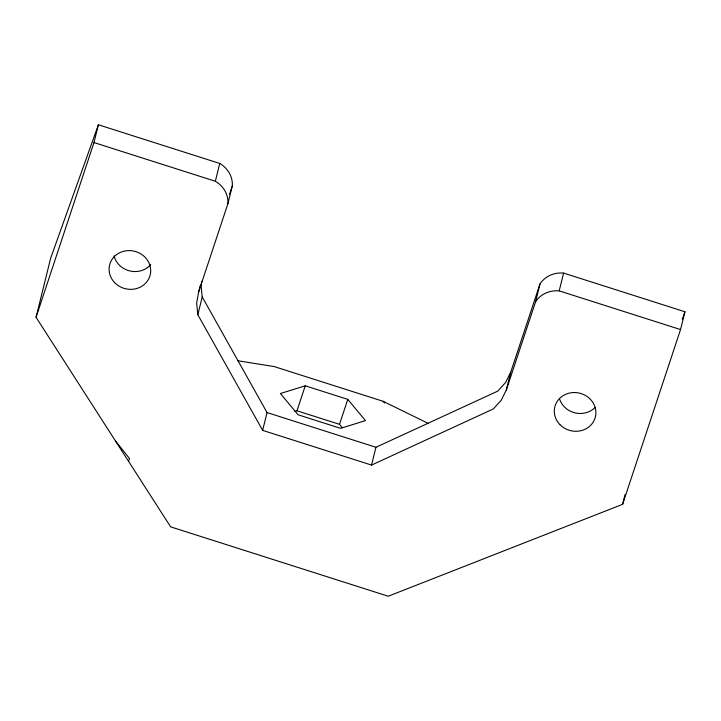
<?xml version="1.0" encoding="UTF-8"?>
<svg xmlns="http://www.w3.org/2000/svg" width="721" height="721" viewBox="0 0 721 721"><rect width="100%" height="100%" fill="white"/><g stroke="black" fill="none" stroke-linecap="round" stroke-linejoin="round"><path stroke-width="1.08" d="M198.663 291.897L196.626 303.208L197.824 314.735L262.651 430.365L371.531 465.081L493.308 408.942L501.194 400.308L506.322 389.989L535.577 301.757L539.984 283.957A25.65 23.667 13.9 0 1 563.597 273.088L684.95 311.769L680.543 329.569L622.611 504.312L388.249 596.231L170.634 526.853L36.05 317.303L50.695 258.109L98.389 124.769L219.743 163.451A25.65 23.667 13.9 0 1 232.315 185.874L227.917 203.664L198.663 291.897L200.213 285.615M201.772 281.298L201.024 285.408L202.222 296.935L197.824 314.735M36.05 317.303L93.982 142.56L98.389 124.769M227.917 203.664A25.65 23.667 13.9 0 0 215.336 181.25L219.743 163.451M262.651 430.365L267.049 412.565L202.222 296.935M371.531 465.081L375.938 447.281L497.715 391.142L505.592 382.518L510.729 372.189L539.984 283.957M506.322 389.989L510.729 372.189M535.577 301.757A25.65 23.667 13.9 0 1 559.199 290.878L563.597 273.088M622.611 504.312L625.008 494.624M128.554 461.332L129.492 458.52L115.387 440.828M229.503 194.373L232.315 185.874M294.907 411.421L296.98 410.781L305.253 385.807L347.783 399.371L365.466 420.631L340.618 428.346L298.088 414.782L280.406 393.513L305.253 385.807M342.34 427.742L339.51 424.336L347.783 399.371M682.3 319.178L684.95 311.769M237.741 360.743L274.223 366.583L383.103 401.3L428.256 423.416M93.982 142.56L215.336 181.25M559.199 290.878L680.543 329.569M296.98 410.781L339.51 424.336M267.049 412.565L375.938 447.281M383.103 401.3L384.635 402.949M150.707 264.661A20.9 19.287 13.9 0 1 129.807 270.934A20.9 19.287 13.9 0 1 114.017 255.838M595.213 407.365A20.9 19.287 13.9 0 1 575.007 412.872A20.9 19.287 13.9 0 1 559.496 398.767M114.675 282.659A20.9 19.287 13.9 0 0 149.797 276.323A20.9 19.287 13.9 0 0 125.193 250.944A20.9 19.287 13.9 0 0 114.675 282.659M559.884 424.597A20.9 19.287 13.9 0 0 595.005 418.261A20.9 19.287 13.9 0 0 570.401 392.882A20.9 19.287 13.9 0 0 559.884 424.597"/></g></svg>
